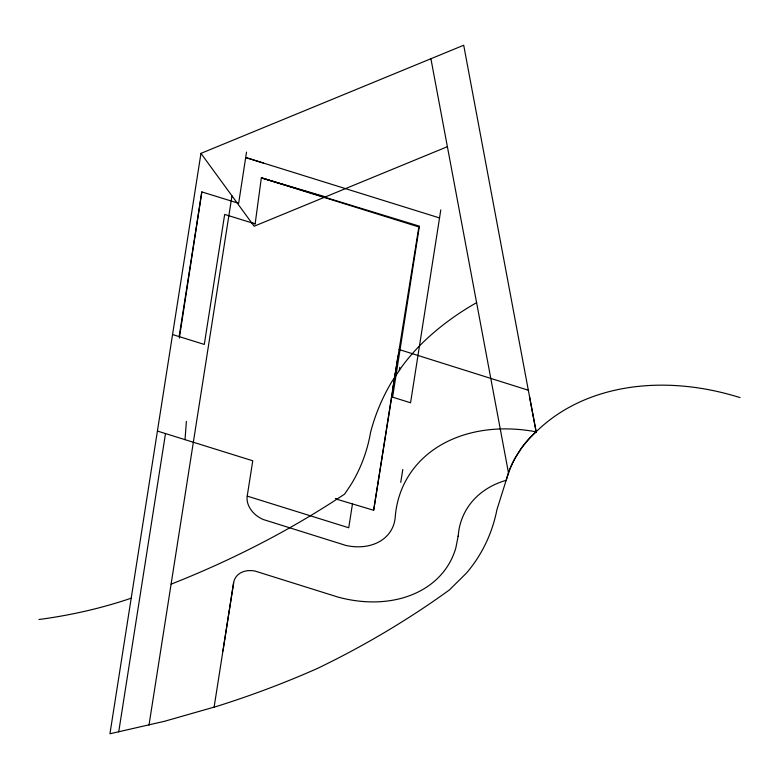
<?xml version="1.0" encoding="UTF-8"?>
<svg xmlns="http://www.w3.org/2000/svg" width="779" height="779" viewBox="0 0 779 779"><rect width="100%" height="100%" fill="white"/><g stroke="black" fill="none" stroke-linecap="round" stroke-linejoin="round"><path stroke-width="1.17" d="M185.022 439.658L186.395 421.381M458.11 536.429L458.919 529.905A102.088 77.51 29.6 0 1 506.214 480.312A171.536 130.239 29.6 0 1 515.182 458.071L520.206 449.931A171.536 130.239 29.6 0 1 536.108 431.819L535.446 431.547L536.156 431.77L529.535 396.686M251.724 222.911L255.142 223.875L261.345 177.836L325.466 196.873M222.921 651.02L233.622 582.789A22.981 17.45 29.6 0 1 254.976 571.046L337.872 597.045A117.824 89.458 29.6 0 0 455.861 547.793L458.159 536.137M392.597 397.173L419.404 226.163L261.345 177.836L418.849 226.952L393.074 387.221M179.345 338.125L201.829 191.907L238.647 203.309L246.524 152.1M740.05 397.602A238.189 181.195 33.3 0 0 536.118 431.809L463.7 45.24L200.963 153.375L109.946 733.76L164.398 721.315L217.331 706.202A1243.313 944.012 29.6 0 0 318.095 668.139L329.721 662.403A1278.144 970.459 29.6 0 0 396.949 624.982L407.709 618.253A1278.144 970.459 29.6 0 0 449.405 589.937L466.436 573.101A236.612 179.647 29.6 0 0 496.924 509.68L509.3 470.302A178.839 135.789 29.6 0 1 516.964 454.975L521.716 447.837A178.839 135.789 29.6 0 1 532.992 434.77L536.156 431.77M179.141 336.596L201.829 191.907M118.72 731.919L165.499 433.572M148.993 725.122L231.976 195.87M214.108 707.186L233.622 582.789M536.108 431.819A151.905 115.341 29.6 0 0 395.255 516.72A51.132 38.823 29.6 0 1 345.954 545.456L263.214 519.496A22.951 17.43 29.6 0 1 247.216 496.106L252.756 460.779L157.416 431.05M352.468 503.935L348.729 527.763L247.216 496.106M399.315 370.259L399.793 367.269M440.797 209.892L410.562 402.772L391.555 396.852M336.771 499.242L373.657 510.264L398.05 355.691M400.737 482.367L402.792 469.474M373.657 510.264L395.995 370.229M447.389 146.695L254.139 226.222L200.963 153.375M131.213 598.165L126.305 599.83A570.325 433.036 29.6 0 1 38.95 619.509M263.341 162.996L245.687 157.533L439.541 217.935M255.142 223.875L224.673 214.439L204.293 344.435L172.548 334.542M335.34 498.482L337.103 499.027M399.043 349.498L528.328 390.23M430.914 58.737L508.434 472.6M171.088 584.162A1313.579 997.363 29.6 0 0 331.202 502.874L344.591 494.149L350.852 484.83A250.468 190.173 29.6 0 0 370.58 432.277A331.552 251.734 29.6 0 1 392.041 381.33L402.315 366.023A331.552 251.734 29.6 0 1 427.204 338.437A414.35 314.599 29.6 0 1 476.602 302.651"/></g></svg>
